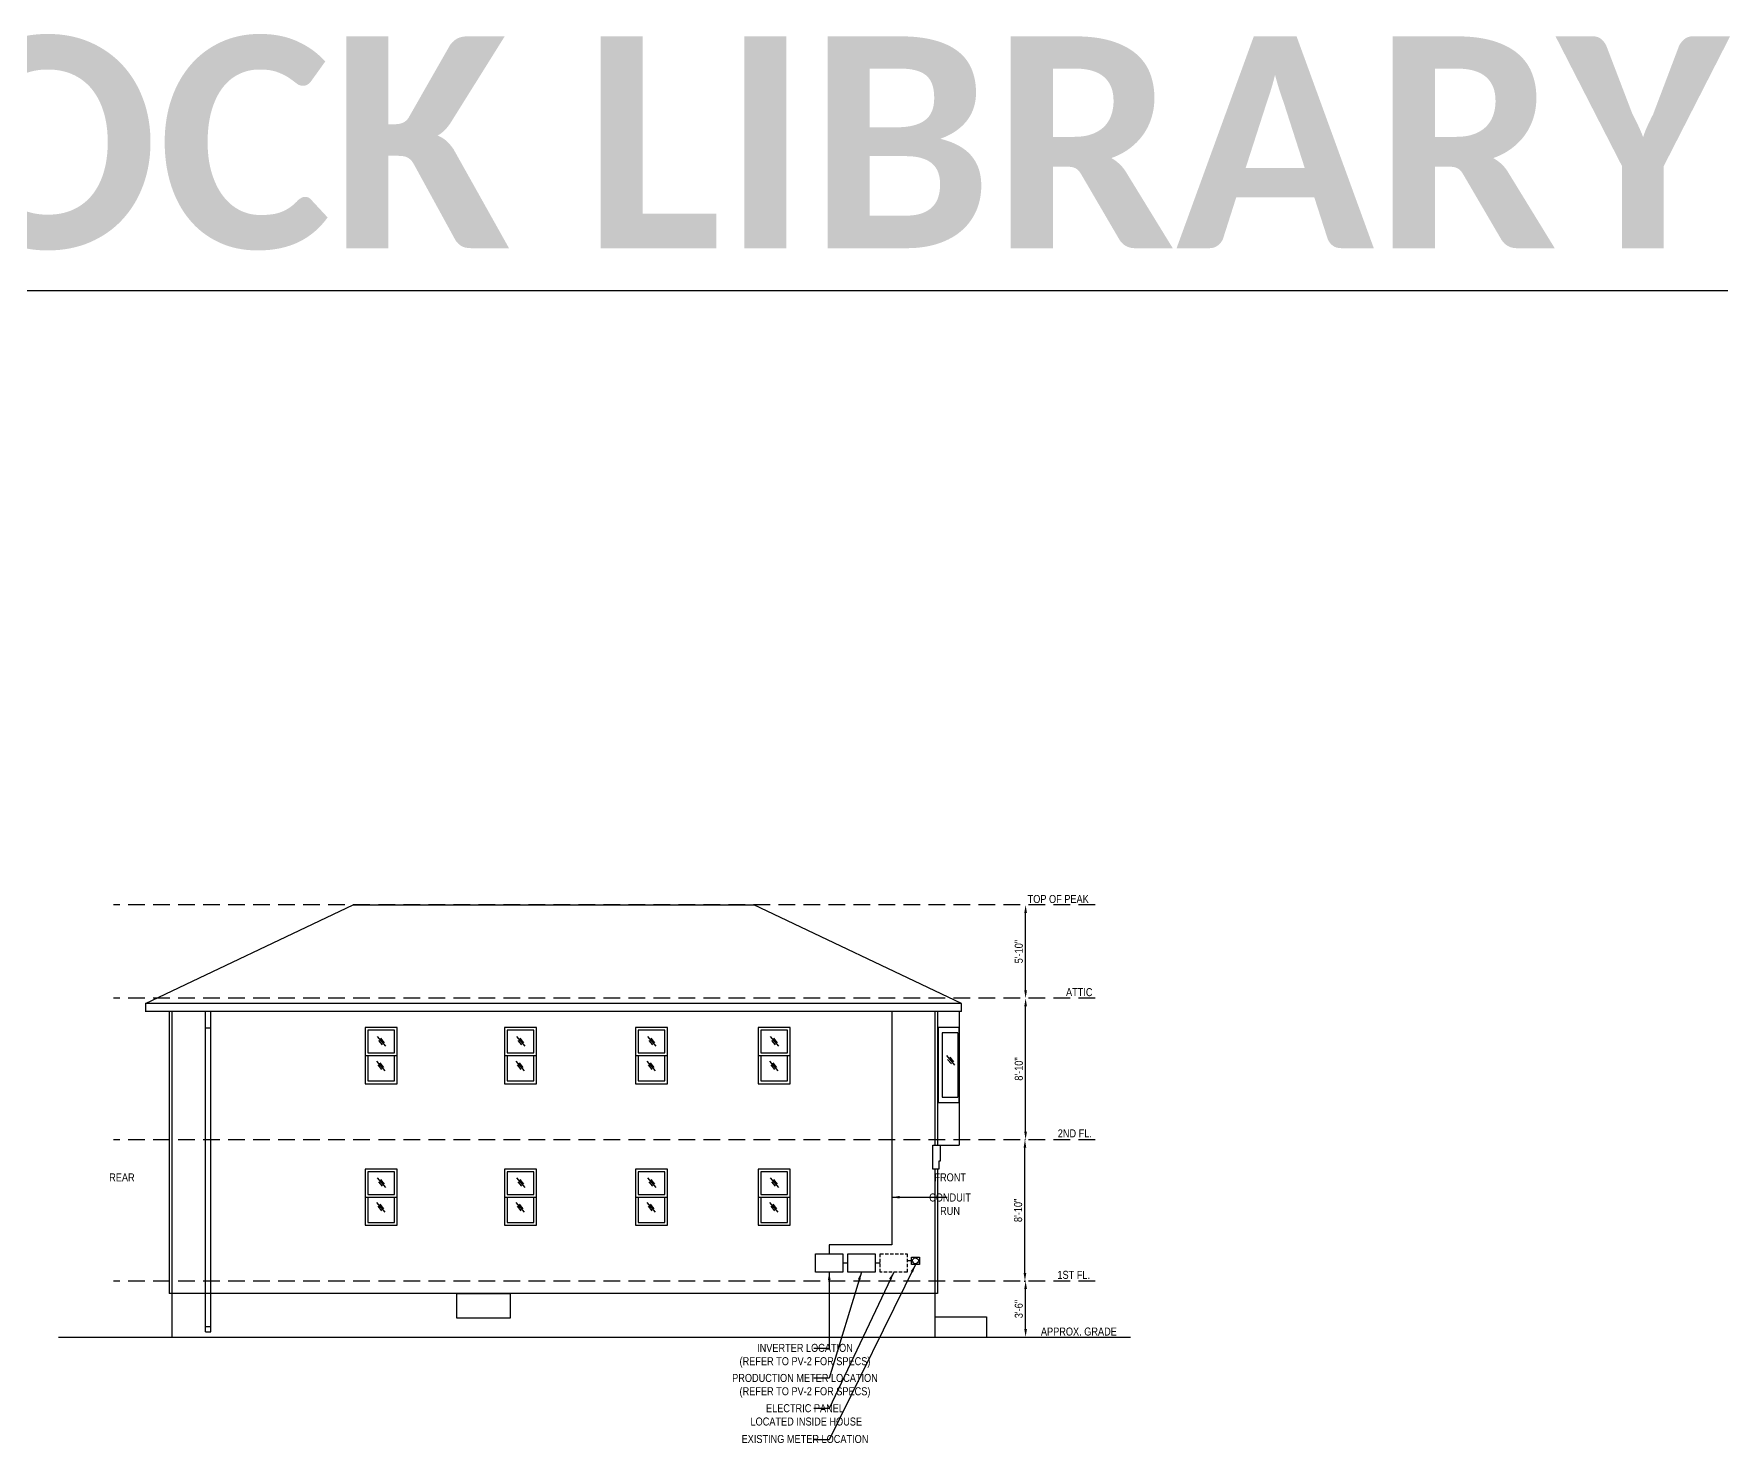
# Model space of a CAD drawing. Header units: feet. Extents: x -1522 to 1694, y -1558 to -501.
# Drawn here: x 422 to 1694, y -1558 to -501 of the extents above; entities that cross this region are included whole.
import ezdxf

# ---------------------------------------------------------------- set-up
doc = ezdxf.new("R2010")
doc.units = ezdxf.units.FT
doc.header["$MEASUREMENT"] = 0
doc.linetypes.add('HIDDEN', pattern=[0.375, 0.25, -0.125])
doc.layers.add('E - MODULE', color=7, linetype='Continuous')
doc.styles.add('1QUATER', font='technic_.ttf', dxfattribs={"height": 6})
doc.styles.get("Standard").update_dxf_attribs({"font": 'CALIBRI.TTF'})
doc.dimstyles.new('1QUATER', dxfattribs={"dimscale": 0, "dimtxt": 6, "dimasz": 6, "dimexe": 0, "dimexo": 1, "dimgap": 2, "dimtad": 1, "dimdec": 4, "dimzin": 3, "dimdsep": 46, "dimlunit": 4, "dimtxsty": '1QUATER', "dimcen": 6, "dimclrd": 1, "dimclre": 1, "dimclrt": 7, "dimadec": 0, "dimazin": 0, "dimtfac": 1, "dimtdec": 4, "dimtofl": 0, "dimtmove": 2, "dimatfit": 3, "dimfxl": 1, "dimfrac": 2, "dimtolj": 1, "dimtzin": 0, "dimarcsym": 1})

# ---------------------------------------------------------------- blocks, each defined once
blk = doc.blocks.new('*D93')
at = {"color": 1, "lineweight": -2, "transparency": 16777216}
for p, q in [((1164.8, -1436.3), (1165.8, -1436.3)), ((1165.8, -1472.3), (1165.8, -1442.3)), ((1164.8, -1478.3), (1165.8, -1478.3))]:
    blk.add_line(p, q, dxfattribs=at)
at = {"color": 1, "transparency": 16777216}
for points in [[(1164.8, -1442.3), (1166.8, -1442.3), (1165.8, -1436.3)], [(1164.8, -1472.3), (1166.8, -1472.3), (1165.8, -1478.3)]]:
    blk.add_solid(points, dxfattribs=at)
at = {"layer": 'Defpoints', "color": 0, "transparency": 16777216}
for p in [(1165.8, -1436.3), (1165.8, -1436.3), (1165.8, -1478.3)]:
    blk.add_point(p, dxfattribs=at)
at = {"color": 7, "transparency": 16777216, "insert": (1160.7, -1457.3), "char_height": 6, "attachment_point": 5, "rotation": 90, "style": '1QUATER'}
blk.add_mtext('\\A1;3\'-6"', dxfattribs=at)
blk = doc.blocks.new('*D94')
at = {"color": 1, "lineweight": -2, "transparency": 16777216}
for p, q in [((1165.8, -1330.3), (1165.3, -1330.3)), ((1165.3, -1430.3), (1165.3, -1336.3)), ((1165.8, -1436.3), (1165.3, -1436.3))]:
    blk.add_line(p, q, dxfattribs=at)
at = {"color": 1, "transparency": 16777216}
for points in [[(1164.3, -1336.3), (1166.3, -1336.3), (1165.3, -1330.3)], [(1164.3, -1430.3), (1166.3, -1430.3), (1165.3, -1436.3)]]:
    blk.add_solid(points, dxfattribs=at)
at = {"layer": 'Defpoints', "color": 0, "transparency": 16777216}
for p in [(1164.8, -1330.3), (1165.3, -1330.3), (1164.8, -1436.3)]:
    blk.add_point(p, dxfattribs=at)
at = {"color": 7, "transparency": 16777216, "insert": (1160.2, -1383.3), "char_height": 6, "attachment_point": 5, "rotation": 90, "style": '1QUATER'}
blk.add_mtext('\\A1;8\'-10"', dxfattribs=at)
blk = doc.blocks.new('*D95')
at = {"color": 1, "lineweight": -2, "transparency": 16777216}
blk.add_line((1165.8, -1324.3), (1165.8, -1230.3), dxfattribs=at)
at = {"color": 1, "transparency": 16777216}
for points in [[(1164.8, -1230.3), (1166.8, -1230.3), (1165.8, -1224.3)], [(1164.8, -1324.3), (1166.8, -1324.3), (1165.8, -1330.3)]]:
    blk.add_solid(points, dxfattribs=at)
at = {"layer": 'Defpoints', "color": 0, "transparency": 16777216}
for p in [(1164.8, -1224.3), (1165.8, -1224.3), (1164.8, -1330.3)]:
    blk.add_point(p, dxfattribs=at)
at = {"color": 7, "transparency": 16777216, "insert": (1160.7, -1277.3), "char_height": 6, "attachment_point": 5, "rotation": 90, "style": '1QUATER'}
blk.add_mtext('\\A1;8\'-10"', dxfattribs=at)
blk = doc.blocks.new('*D96')
at = {"color": 1, "lineweight": -2, "transparency": 16777216}
blk.add_line((1165.8, -1218.3), (1165.8, -1160.3), dxfattribs=at)
at = {"color": 1, "transparency": 16777216}
for points in [[(1164.8, -1160.3), (1166.8, -1160.3), (1165.8, -1154.3)], [(1164.8, -1218.3), (1166.8, -1218.3), (1165.8, -1224.3)]]:
    blk.add_solid(points, dxfattribs=at)
at = {"layer": 'Defpoints', "color": 0, "transparency": 16777216}
for p in [(1164.8, -1154.3), (1165.8, -1154.3), (1164.8, -1224.3)]:
    blk.add_point(p, dxfattribs=at)
at = {"color": 7, "transparency": 16777216, "insert": (1160.7, -1189.3), "char_height": 6, "attachment_point": 5, "rotation": 90, "style": '1QUATER'}
blk.add_mtext('\\A1;5\'-10"', dxfattribs=at)

msp = doc.modelspace()

# ---------------------------------------------------------------- linework, layer by layer
at = {"color": 1, "linetype": 'HIDDEN', "ltscale": 50}
for p, q in [((1217.96564, -1154.279), (481.95556, -1154.279)), ((1217.96564, -1224.279), (481.95556, -1224.279)), ((1217.96564, -1330.279), (481.95556, -1330.279)), ((1217.96564, -1436.279), (481.95556, -1436.279))]:
    msp.add_line(p, q, dxfattribs=at)
at = {"color": 1}
for p, q in [((505.88853, -1228.279), (661.65041, -1154.279)), ((661.65041, -1154.279), (961.94585, -1154.279)), ((1117.70772, -1228.279), (961.94585, -1154.279)), ((1114.92781, -1250.279), (1114.92781, -1298.279)), ((670.6902, -1267.279), (694.6902, -1267.279)), ((672.6902, -1265.279), (692.6902, -1265.279)), ((775.15452, -1267.279), (799.15452, -1267.279)), ((777.15452, -1265.279), (797.15452, -1265.279)), ((873.38219, -1267.279), (897.38219, -1267.279)), ((875.38219, -1265.279), (895.38219, -1265.279)), ((965.37319, -1267.279), (989.37319, -1267.279)), ((967.37319, -1265.279), (987.37319, -1265.279)), ((670.6902, -1373.279), (694.6902, -1373.279)), ((672.6902, -1371.279), (692.6902, -1371.279)), ((775.15452, -1373.279), (799.15452, -1373.279)), ((777.15452, -1371.279), (797.15452, -1371.279)), ((873.38219, -1373.279), (897.38219, -1373.279)), ((875.38219, -1371.279), (895.38219, -1371.279)), ((965.37319, -1373.279), (989.37319, -1373.279)), ((967.37319, -1371.279), (987.37319, -1371.279))]:
    msp.add_line(p, q, dxfattribs=at)
at = {"color": 3}
for p, q in [((1117.70772, -1228.279), (505.88853, -1228.279)), ((505.88853, -1228.279), (505.88853, -1234.279)), ((1117.70772, -1234.279), (1117.70772, -1228.279)), ((1117.70772, -1234.279), (505.70772, -1234.279)), ((523.70772, -1234.279), (523.70772, -1445.62194)), ((1099.70772, -1234.279), (1099.70772, -1334.279)), ((1099.70772, -1352.279), (1099.70772, -1445.62194)), ((1099.70772, -1445.62194), (523.70772, -1445.62194)), ((525.70772, -1445.62194), (525.70772, -1478.279)), ((1097.70772, -1445.62194), (1097.70772, -1478.279))]:
    msp.add_line(p, q, dxfattribs=at)
at = {"color": 4}
for p, q in [((525.70772, -1234.279), (525.70772, -1445.62194)), ((550.85928, -1474.279), (550.85928, -1234.279)), ((550.85928, -1246.34165), (554.85928, -1246.34165)), ((554.85928, -1474.279), (554.85928, -1234.279)), ((1097.70772, -1234.279), (1097.70772, -1334.279)), ((1115.92781, -1234.279), (1115.92781, -1334.279)), ((1099.70772, -1334.279), (1115.92781, -1334.279)), ((1097.70772, -1352.279), (1097.70772, -1445.62194)), ((550.85928, -1470.279), (554.85928, -1470.279)), ((550.85928, -1474.279), (554.85928, -1474.279)), ((1097.70772, -1463.17435), (1136.55722, -1463.17435)), ((1136.55722, -1463.17435), (1136.55722, -1478.279))]:
    msp.add_line(p, q, dxfattribs=at)
at = {"color": 9}
for p, q in [((679.68666, -1252.90453), (685.77182, -1260.23125)), ((680.56134, -1255.81746), (683.40405, -1259.24017)), ((682.092, -1254.21535), (684.9347, -1257.63806)), ((784.15098, -1252.90453), (790.23614, -1260.23125)), ((785.02566, -1255.81746), (787.86837, -1259.24017)), ((786.55632, -1254.21535), (789.39903, -1257.63806)), ((882.37865, -1252.90453), (888.4638, -1260.23125)), ((883.25333, -1255.81746), (886.09604, -1259.24017)), ((884.78398, -1254.21535), (887.62669, -1257.63806)), ((974.36965, -1252.90453), (980.45481, -1260.23125)), ((975.24433, -1255.81746), (978.08704, -1259.24017)), ((976.77499, -1254.21535), (979.6177, -1257.63806)), ((679.16358, -1271.30729), (685.24873, -1278.63401)), ((783.6279, -1271.30729), (789.71306, -1278.63401)), ((881.85556, -1271.30729), (887.94072, -1278.63401)), ((973.84657, -1271.30729), (979.93173, -1278.63401)), ((1106.45827, -1267.12356), (1112.54343, -1274.45028)), ((1107.33295, -1270.03649), (1110.17566, -1273.4592)), ((1108.86361, -1268.43438), (1111.70631, -1271.85709)), ((680.03826, -1274.22021), (682.88096, -1277.64292)), ((681.56891, -1272.6181), (684.41162, -1276.04081)), ((784.50258, -1274.22021), (787.34529, -1277.64292)), ((786.03324, -1272.6181), (788.87594, -1276.04081)), ((882.73024, -1274.22021), (885.57295, -1277.64292)), ((884.2609, -1272.6181), (887.10361, -1276.04081)), ((974.72125, -1274.22021), (977.56396, -1277.64292)), ((976.25191, -1272.6181), (979.09461, -1276.04081)), ((679.68666, -1358.90453), (685.77182, -1366.23125)), ((682.092, -1360.21535), (684.9347, -1363.63806)), ((784.15098, -1358.90453), (790.23614, -1366.23125)), ((786.55632, -1360.21535), (789.39903, -1363.63806)), ((882.37865, -1358.90453), (888.4638, -1366.23125)), ((884.78398, -1360.21535), (887.62669, -1363.63806)), ((974.36965, -1358.90453), (980.45481, -1366.23125)), ((976.77499, -1360.21535), (979.6177, -1363.63806)), ((680.56134, -1361.81746), (683.40405, -1365.24017)), ((785.02566, -1361.81746), (787.86837, -1365.24017)), ((883.25333, -1361.81746), (886.09604, -1365.24017)), ((975.24433, -1361.81746), (978.08704, -1365.24017)), ((679.16358, -1377.30729), (685.24873, -1384.63401)), ((680.03826, -1380.22021), (682.88096, -1383.64292)), ((681.56891, -1378.6181), (684.41162, -1382.04081)), ((783.6279, -1377.30729), (789.71306, -1384.63401)), ((784.50258, -1380.22021), (787.34529, -1383.64292)), ((786.03324, -1378.6181), (788.87594, -1382.04081)), ((881.85556, -1377.30729), (887.94072, -1384.63401)), ((882.73024, -1380.22021), (885.57295, -1383.64292)), ((884.2609, -1378.6181), (887.10361, -1382.04081)), ((973.84657, -1377.30729), (979.93173, -1384.63401)), ((974.72125, -1380.22021), (977.56396, -1383.64292)), ((976.25191, -1378.6181), (979.09461, -1382.04081))]:
    msp.add_line(p, q, dxfattribs=at)
at = {"color": 10}
for p, q in [((1032.5012, -1422.76856), (1028.79417, -1422.76856)), ((1056.64861, -1422.76856), (1052.94162, -1422.76856)), ((1080.2211, -1421.09237), (1077.08902, -1421.09237))]:
    msp.add_line(p, q, dxfattribs=at)
at = {"color": 5}
msp.add_line((440.68666, -1478.279), (1244.43994, -1478.279), dxfattribs=at)
at = {"color": 1, "flags": 128}
for points in [[(694.6902, -1246.279), (670.6902, -1246.279), (670.6902, -1288.279), (694.6902, -1288.279)], [(799.15452, -1246.279), (775.15452, -1246.279), (775.15452, -1288.279), (799.15452, -1288.279)], [(897.38219, -1246.279), (873.38219, -1246.279), (873.38219, -1288.279), (897.38219, -1288.279)], [(989.37319, -1246.279), (965.37319, -1246.279), (965.37319, -1288.279), (989.37319, -1288.279)], [(1115.92781, -1246.279), (1100.33616, -1246.279), (1100.33616, -1302.279), (1115.92781, -1302.279)], [(694.6902, -1352.279), (670.6902, -1352.279), (670.6902, -1394.279), (694.6902, -1394.279)], [(799.15452, -1352.279), (775.15452, -1352.279), (775.15452, -1394.279), (799.15452, -1394.279)], [(897.38219, -1352.279), (873.38219, -1352.279), (873.38219, -1394.279), (897.38219, -1394.279)], [(989.37319, -1352.279), (965.37319, -1352.279), (965.37319, -1394.279), (989.37319, -1394.279)]]:
    msp.add_lwpolyline(points, close=True, dxfattribs=at)
at = {"color": 10, "flags": 128}
msp.add_lwpolyline([(1065.44589, -1234.279), (1065.44589, -1409.05536), (1018.57397, -1409.05536), (1018.57397, -1415.98723)], dxfattribs=at)
at = {"color": 1, "flags": 128}
for points in [[(692.6902, -1265.279), (692.6902, -1248.279), (672.6902, -1248.279), (672.6902, -1265.279)], [(797.15452, -1265.279), (797.15452, -1248.279), (777.15452, -1248.279), (777.15452, -1265.279)], [(895.38219, -1265.279), (895.38219, -1248.279), (875.38219, -1248.279), (875.38219, -1265.279)], [(987.37319, -1265.279), (987.37319, -1248.279), (967.37319, -1248.279), (967.37319, -1265.279)], [(1114.92781, -1250.279), (1103.33616, -1250.279), (1103.33616, -1298.279), (1114.92781, -1298.279)], [(672.6902, -1267.279), (672.6902, -1286.279), (692.6902, -1286.279), (692.6902, -1267.279)], [(777.15452, -1267.279), (777.15452, -1286.279), (797.15452, -1286.279), (797.15452, -1267.279)], [(875.38219, -1267.279), (875.38219, -1286.279), (895.38219, -1286.279), (895.38219, -1267.279)], [(967.37319, -1267.279), (967.37319, -1286.279), (987.37319, -1286.279), (987.37319, -1267.279)], [(692.6902, -1371.279), (692.6902, -1354.279), (672.6902, -1354.279), (672.6902, -1371.279)], [(797.15452, -1371.279), (797.15452, -1354.279), (777.15452, -1354.279), (777.15452, -1371.279)], [(895.38219, -1371.279), (895.38219, -1354.279), (875.38219, -1354.279), (875.38219, -1371.279)], [(987.37319, -1371.279), (987.37319, -1354.279), (967.37319, -1354.279), (967.37319, -1371.279)], [(672.6902, -1373.279), (672.6902, -1392.279), (692.6902, -1392.279), (692.6902, -1373.279)], [(777.15452, -1373.279), (777.15452, -1392.279), (797.15452, -1392.279), (797.15452, -1373.279)], [(875.38219, -1373.279), (875.38219, -1392.279), (895.38219, -1392.279), (895.38219, -1373.279)], [(967.37319, -1373.279), (967.37319, -1392.279), (987.37319, -1392.279), (987.37319, -1373.279)]]:
    msp.add_lwpolyline(points, dxfattribs=at)
at = {"color": 3, "flags": 128}
msp.add_lwpolyline([(1100.70772, -1352.279), (1096.27158, -1352.279), (1096.27158, -1334.279), (1099.70772, -1334.279), (1101.70772, -1334.279), (1101.70772, -1346.279), (1100.70772, -1346.279), (1100.70772, -1352.279), (1099.70772, -1352.279)], dxfattribs=at)
at = {"color": 10}
for points in [[(1008.35376, -1415.98723), (1028.79417, -1415.98723), (1028.79417, -1429.54989), (1008.35376, -1429.54989)], [(1032.5012, -1415.98723), (1052.94162, -1415.98723), (1052.94162, -1429.54989), (1032.5012, -1429.54989)]]:
    msp.add_lwpolyline(points, close=True, dxfattribs=at)
at = {"color": 10, "linetype": 'HIDDEN', "ltscale": 10}
msp.add_lwpolyline([(1056.64861, -1415.98723), (1077.08902, -1415.98723), (1077.08902, -1429.54989), (1056.64861, -1429.54989)], close=True, dxfattribs=at)
at = {"color": 1}
for points in [[(1080.2211, -1418.279), (1086.1908, -1418.279), (1086.1908, -1423.90573), (1080.2211, -1423.90573)], [(739.41331, -1445.62194), (779.32231, -1445.62194), (779.32231, -1464.18665), (739.41331, -1464.18665)]]:
    msp.add_lwpolyline(points, close=True, dxfattribs=at)
msp.add_circle((1083.20595, -1421.09237), 2.22659, dxfattribs=at)

# ---------------------------------------------------------------- texts
at = {"color": 7, "char_height": 6, "attachment_point": 5, "style": '1QUATER'}
for s, insert in [('\\A1;TOP OF PEAK', (1190.21626, -1149.84427)), ('\\A1;ATTIC', (1206.02215, -1219.69378)), ('\\A1;2ND FL.', (1202.6946, -1325.54213)), ('\\A1;REAR', (488.19576, -1358.56412)), ('\\A1;FRONT', (1109.24143, -1358.56412)), ('\\A1;CONDUIT \\PRUN', (1109.13066, -1378.67142)), ('\\A1;1ST FL.', (1201.85989, -1431.66573)), ('\\A1;APPROX. GRADE', (1205.72866, -1474.18565)), ('\\A1;INVERTER LOCATION\\P(REFER TO PV-2 FOR SPECS) ', (1000.36511, -1492.27749)), ('\\A1;PRODUCTION METER LOCATION\\P(REFER TO PV-2 FOR SPECS) ', (1000.36511, -1514.81987)), ('\\A1;ELECTRIC PANEL\\P LOCATED INSIDE HOUSE\\P ', (1000.36511, -1541.63777)), ('\\A1;EXISTING METER LOCATION ', (1000.36511, -1554.71367))]:
    msp.add_mtext(s, dxfattribs=dict(at, insert=insert))
at = {"layer": 'E - MODULE', "color": 152, "true_color": 0x2776bb, "insert": (-1521.61802, -502.99863), "char_height": 158.8729413, "attachment_point": 1}
msp.add_mtext_dynamic_manual_height_columns('{\\fCalibri|b1|i0|c0|p34;\\LFIVE BOROUGH BLOCK LIBRARY}', width=3376.5, gutter_width=397.18235, heights=[0], dxfattribs=at)

# ---------------------------------------------------------------- dimensions: what is measured, and where the dimension line sits
for base, p1, p2, picture, middle in [((1165.79445, -1154.279), (1164.79445, -1224.279), (1164.79445, -1154.279), '*D96', (1160.72427, -1189.279)), ((1165.79445, -1224.279), (1164.79445, -1330.279), (1164.79445, -1224.279), '*D95', (1160.72866, -1277.279)), ((1165.29445, -1330.279), (1164.79445, -1436.279), (1164.79445, -1330.279), '*D94', (1160.22866, -1383.279)), ((1165.79445, -1436.279), (1165.79445, -1478.279), (1165.79445, -1436.279), '*D93', (1160.65848, -1457.279))]:
    dim = msp.add_linear_dim(base=base, p1=p1, p2=p2, angle=90, dimstyle='1QUATER', override={"dimscale": 1})
    dim.commit()
    dim.dimension.update_dxf_attribs({"geometry": picture, "text_midpoint": middle})

# ---------------------------------------------------------------- leaders
for points in [[(1065.44589, -1373.42515), (1106.86153, -1373.42515)], [(1083.20595, -1423.90573), (1018.57397, -1555.29906), (1006.97779, -1555.29906)], [(1018.57397, -1429.54989), (1018.57397, -1486.91941), (1006.97779, -1486.91941)], [(1042.72141, -1429.54989), (1018.57397, -1509.01771), (1006.97779, -1509.01771)], [(1066.86881, -1429.54989), (1018.57397, -1531.74144), (1006.97779, -1531.74144)]]:
    msp.add_leader(points, dimstyle='1QUATER', override={"dimscale": 1, "dimtad": 0})

doc.saveas('drawing.dxf')
